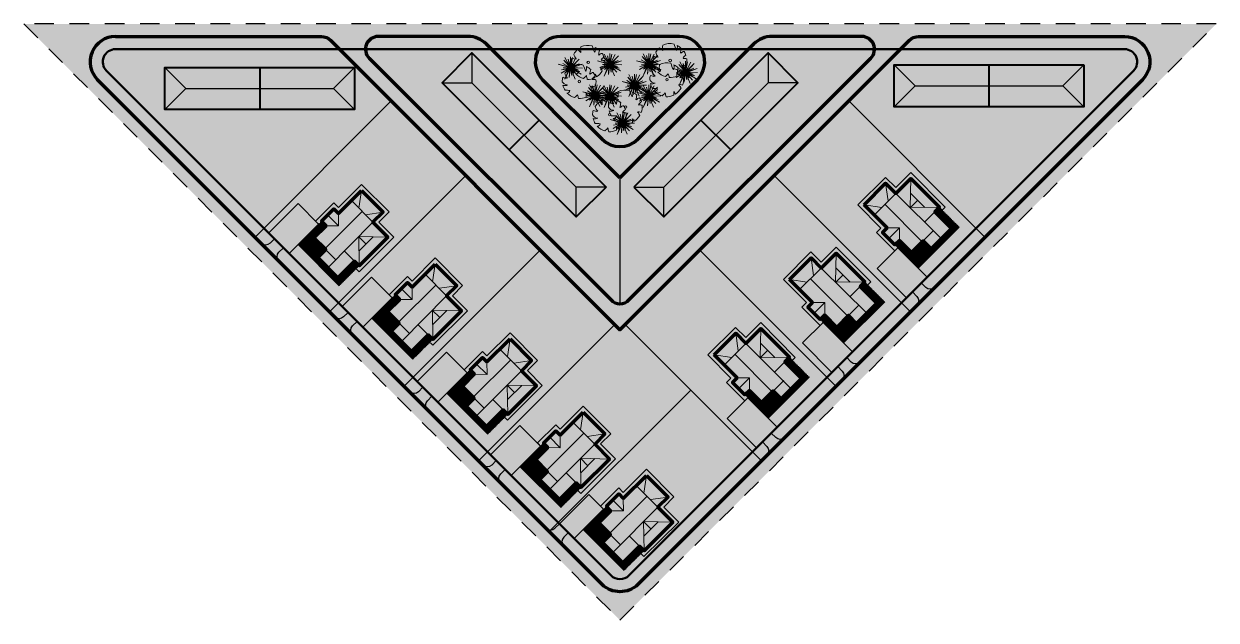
# Model space of a CAD drawing. Header units: millimetres. Extents: x 316796 to 1578935, y 255366 to 829766.
# Drawn here: x 927311 to 1155836, y 255366 to 369628 of the extents above; entities that cross this region are included whole.
import ezdxf

# ---------------------------------------------------------------- set-up
doc = ezdxf.new("R2010")
doc.units = ezdxf.units.MM
doc.linetypes.add('JIS_02_0.7', pattern=[1.35, 0.75, -0.6])
doc.layers.add('1-trees', color=250, linetype='Continuous')
doc.layers.add('hatch', color=7, linetype='Continuous')
for name, color, linetype, lineweight in [('hatch2', 251, 'Continuous', 5), ('plan', 7, 'Continuous', 20), ('road', 7, 'Continuous', 35), ('trees', 7, 'Continuous', 5)]:
    doc.layers.add(name, color=color, linetype=linetype, lineweight=lineweight)
pattern_1 = [(314.891519, (15728854.7, 21093657.18), (215.5257606, -0.40806626), [457.2, -152.4]), (44.891519, (15728962.26, 21093549.21), (215.5257606, -0.40806626), [457.2, -152.4])]

# ---------------------------------------------------------------- blocks, each defined once
blk = doc.blocks.new('12a')
at = {"lineweight": 30}
h = blk.add_hatch(color=3, dxfattribs=at)
h.dxf.hatch_style = 1
h.set_gradient(color1=(127, 63, 0), color2=(255, 204, 153), rotation=200, centered=1, tint=1)
h.paths.add_polyline_path([(57263104, 33748707), (57245604, 33748707), (57245604, 33743707), (57268104, 33743707)])
h.paths.add_polyline_path([(57268104, 33753707), (57263104, 33748707), (57268104, 33743707)])
h.paths.add_polyline_path([(57268104, 33753707), (57245604, 33753707), (57245604, 33748707), (57263104, 33748707)])
h.paths.add_polyline_path([(57245604, 33753707), (57223104, 33753707), (57228104, 33748707), (57245604, 33748707)])
h.paths.add_polyline_path([(57245604, 33748707), (57228104, 33748707), (57223104, 33743707), (57245604, 33743707)])
h.paths.add_polyline_path([(57223104, 33753707), (57223104, 33743707), (57228104, 33748707)])
for p, q in [((57223104, 33753707), (57228104, 33748707)), ((57268104, 33753707), (57263104, 33748707)), ((57223104, 33743707), (57228104, 33748707)), ((57228104, 33748707), (57263104, 33748707)), ((57268104, 33743707), (57263104, 33748707))]:
    blk.add_line(p, q)
at = {"lineweight": 40}
blk.add_line((57245604, 33753707), (57245604, 33743707), dxfattribs=at)
blk.add_lwpolyline([(57268104, 33753707), (57268104, 33743707), (57223104, 33743707), (57223104, 33753707)], close=True, dxfattribs=at)
blk = doc.blocks.new('4a')
at = {"lineweight": 30}
h = blk.add_hatch(color=3, dxfattribs=at)
h.dxf.hatch_style = 1
h.set_gradient(color1=(127, 63, 0), color2=(255, 204, 153), rotation=174, centered=1, tint=1)
h.paths.add_polyline_path([(41698471, 622995), (41695000, 624041), (41693829, 620153), (41695267, 617558), (41692635, 616189), (41691383, 612034), (41694854, 610988)])
h.paths.add_polyline_path([(41702796, 624491), (41699555, 625468), (41698782, 622902), (41702009, 621930)])
h.paths.add_polyline_path([(41693799, 611306), (41691383, 612034), (41690401, 608773)])
h = blk.add_hatch(color=3, dxfattribs=at)
h.dxf.hatch_style = 1
h.set_gradient(color1=(127, 63, 0), color2=(255, 204, 153), rotation=174, centered=1, tint=1)
h.paths.add_polyline_path([(41702009, 621930), (41698471, 622995), (41694854, 610988), (41698325, 609943)])
h.paths.add_polyline_path([(41706037, 623515), (41702796, 624491), (41701151, 619138), (41704422, 618153)])
h.paths.add_polyline_path([(41705906, 617706), (41702802, 616104), (41701422, 611524), (41703132, 608495)])
h.paths.add_polyline_path([(41698325, 609943), (41695910, 610670), (41697343, 606682)])
h = blk.add_hatch(color=3, dxfattribs=at)
h.dxf.hatch_style = 1
h.set_gradient(color1=(127, 63, 0), color2=(255, 204, 153), rotation=200, centered=1, tint=1)
h.paths.add_polyline_path([(41705906, 617706), (41701151, 619138), (41699738, 614540), (41699759, 614534)])
h.paths.add_polyline_path([(41693829, 620153), (41692393, 620586), (41691796, 618604), (41695267, 617558)])
h.paths.add_polyline_path([(41702802, 616104), (41699759, 614534), (41702115, 613824)])
h = blk.add_hatch(color=3, dxfattribs=at)
h.dxf.hatch_style = 1
h.set_gradient(color1=(127, 63, 0), color2=(255, 204, 153), rotation=200, centered=1, tint=1)
h.paths.add_polyline_path([(41695267, 617558), (41691796, 618604), (41691199, 616622), (41692635, 616189)])
h.paths.add_polyline_path([(41702115, 613824), (41699759, 614534), (41699732, 614520), (41701422, 611524)])
h.paths.add_polyline_path([(41699732, 614520), (41698325, 609943), (41703132, 608495)])
h.paths.add_polyline_path([(41695910, 610670), (41693799, 611306), (41690401, 608773), (41697343, 606682)])
blk = doc.blocks.new('3a')
h = blk.add_hatch(color=253)
h.dxf.hatch_style = 1
h.paths.add_polyline_path([(55441706, 33815475), (55435706, 33815475, -0.4142136), (55437206, 33813975), (55437206, 33812475), (55440206, 33812475), (55440206, 33813975, -0.4142136)])
h.paths.add_polyline_path([(55442650, 33802630), (55442641, 33806690), (55446591, 33806699), (55446585, 33809379), (55455355, 33809398), (55455367, 33803798), (55456917, 33803802), (55456943, 33792182), (55451923, 33792171), (55451931, 33788766), (55442681, 33788745), (55442664, 33796490), (55441164, 33796486), (55441150, 33802629), (55435264, 33802629), (55435264, 33812475), (55442175, 33812475), (55442175, 33802629)])
h.paths.add_polyline_path([(55443670, 33805700), (55447620, 33805709), (55447614, 33808389), (55454384, 33808404), (55454396, 33802804), (55455946, 33802808), (55455968, 33793188), (55450948, 33793177), (55450956, 33789772), (55443706, 33789755), (55443688, 33797500), (55442188, 33797497), (55442179, 33801637), (55443679, 33801640)], flags=16)
h.paths.add_polyline_path([(55450964, 33797987), (55450986, 33797987), (55453441, 33800373), (55453452, 33795590), (55450964, 33797965)], flags=0)
at = {"lineweight": 30, "true_color": 0xf0f0f0}
h = blk.add_hatch(color=7, dxfattribs=at)
h.dxf.hatch_style = 1
h.paths.add_polyline_path([(55456917, 33803802), (55455367, 33803798), (55455355, 33809398), (55446585, 33809379), (55446591, 33806699), (55442641, 33806690), (55442650, 33802630), (55441150, 33802626), (55441164, 33796486), (55442664, 33796490), (55442681, 33788745), (55451931, 33788766), (55451923, 33792171), (55456943, 33792182)])
at = {"layer": 'hatch2'}
h = blk.add_hatch(dxfattribs=at)
h.set_pattern_fill('AR-HBONE', color=35, scale=1.5, angle=269.89152, style=0)
h.set_pattern_definition(pattern_1)
h.paths.add_polyline_path([(55447613, 33808386), (55454383, 33808401), (55454395, 33802801), (55455946, 33802805), (55455946, 33809472), (55442179, 33809475), (55442178, 33801634), (55443678, 33801637), (55443669, 33805697), (55447619, 33805706)])
for p, q in [((55437206, 33813975), (55437206, 33812475)), ((55440206, 33813975), (55440206, 33812475))]:
    blk.add_line(p, q)
at = {"lineweight": 0}
for p, q in [((55447614, 33808389), (55446614, 33808387)), ((55446614, 33808387), (55446617, 33806707)), ((55444515, 33807902), (55443665, 33807900)), ((55443665, 33807900), (55443670, 33805700)), ((55444515, 33807602), (55443665, 33807600)), ((55444516, 33807302), (55443666, 33807300)), ((55444517, 33807002), (55443667, 33807000)), ((55446617, 33806707), (55443667, 33806700)), ((55444515, 33807902), (55444520, 33805702)), ((55444817, 33806703), (55444820, 33805703)), ((55445117, 33806704), (55445120, 33805704)), ((55445417, 33806704), (55445420, 33805704)), ((55445717, 33806705), (55445720, 33805705)), ((55446017, 33806706), (55446020, 33805706)), ((55446317, 33806706), (55446320, 33805706))]:
    blk.add_line(p, q, dxfattribs=at)
at = {"color": 3, "lineweight": 30}
for p, q in [((55455952, 33799998), (55455953, 33799998)), ((55455957, 33797998), (55455957, 33797998)), ((55455961, 33795998), (55455962, 33795998))]:
    blk.add_line(p, q, dxfattribs=at)
blk.add_lwpolyline([(55442175, 33802629), (55435264, 33802629), (55435264, 33812475), (55442175, 33812475)], close=True)
at = {"lineweight": 0}
blk.add_lwpolyline([(55442681, 33788745), (55451931, 33788766), (55451923, 33792171), (55456943, 33792182), (55456917, 33803802), (55455367, 33803798), (55455355, 33809398), (55446585, 33809379), (55446591, 33806699), (55442641, 33806690), (55442650, 33802630), (55441150, 33802626), (55441164, 33796486), (55442664, 33796490)], close=True, dxfattribs=at)
at = {"lineweight": 70}
blk.add_lwpolyline([(55443706, 33789755), (55450956, 33789772), (55450948, 33793177), (55455968, 33793188), (55455946, 33802808), (55454396, 33802804), (55454384, 33808404), (55447614, 33808389), (55447620, 33805709), (55443670, 33805700), (55443679, 33801640), (55442179, 33801637), (55442188, 33797497), (55443688, 33797500), (55443706, 33789755)], dxfattribs=at)
for centre, start, end in [((55435706, 33813975), 0, 90), ((55441706, 33813975), 90, 180)]:
    blk.add_arc(centre, 1500, start, end)
at = {"layer": 'plan', "ltscale": 0.5}
for p, q in [((55450999, 33808397), (55450948, 33793177)), ((55443670, 33805700), (55451112, 33805717)), ((55447323, 33793168), (55447295, 33805708)), ((55455946, 33802808), (55450926, 33802797)), ((55450964, 33797965), (55455946, 33802808)), ((55443679, 33801640), (55445809, 33799575)), ((55453441, 33800373), (55453452, 33795590)), ((55442184, 33799567), (55445809, 33799575)), ((55443688, 33797500), (55445809, 33799575)), ((55453447, 33797992), (55450937, 33797987)), ((55450964, 33797965), (55455968, 33793188)), ((55443698, 33793160), (55450948, 33793177)), ((55443706, 33789755), (55446221, 33793166)), ((55450956, 33789772), (55448425, 33793171))]:
    blk.add_line(p, q, dxfattribs=at)
at = {"layer": 'road'}
for p, q in [((55442179, 33809475), (55455942, 33809475)), ((55454862, 33808402), (55454012, 33808403))]:
    blk.add_line(p, q, dxfattribs=at)
at = {"color": 3, "lineweight": 30, "rotation": 16.8915190156027}
blk.add_blockref('4a', (15728855, 21093660), dxfattribs=at)
blk = doc.blocks.new('14a')
h = blk.add_hatch(color=253)
h.dxf.hatch_style = 1
edge = h.paths.add_edge_path()
edge.add_line((57324644, 33636979), (57320402, 33641221))
edge.add_arc((57321462, 33642282), 1500, 225, 315)
edge.add_line((57322523, 33641221), (57323584, 33642282))
edge.add_line((57323584, 33642282), (57325705, 33640161))
edge.add_line((57325705, 33640161), (57324644, 33639100))
edge.add_arc((57325705, 33638039), 1500, 135, 225)
h.paths.add_polyline_path([(57334394, 33645394), (57331517, 33642530), (57334304, 33639731), (57332405, 33637840), (57338592, 33631624), (57342561, 33635575), (57343654, 33634477), (57351889, 33642675), (57348348, 33646233), (57350761, 33648635), (57344235, 33655190), (57338746, 33649726), (57337688, 33650789), (57333335, 33646456), (57330546, 33649244), (57323584, 33642282), (57327097, 33638768), (57334060, 33645731)])
h.paths.add_polyline_path([(57332945, 33642502), (57335731, 33639703), (57333832, 33637812), (57338608, 33633014), (57342577, 33636965), (57343671, 33635866), (57350488, 33642653), (57346947, 33646211), (57349360, 33648613), (57344245, 33653751), (57338756, 33648287), (57337698, 33649350), (57334764, 33646429), (57335822, 33645366)], flags=16)
h.paths.add_polyline_path([(57343557, 33642798), (57343572, 33642783), (57343621, 33639359), (57347011, 33642734), (57343572, 33642814)], flags=0)
at = {"lineweight": 30, "true_color": 0xf0f0f0}
h = blk.add_hatch(color=7, dxfattribs=at)
h.dxf.hatch_style = 1
h.paths.add_polyline_path([(57351889, 33642675), (57348348, 33646233), (57350761, 33648635), (57344235, 33655190), (57338746, 33649726), (57337688, 33650789), (57333336, 33646457), (57334394, 33645394), (57331517, 33642530), (57334304, 33639731), (57332405, 33637840), (57338592, 33631624), (57342561, 33635575), (57343654, 33634477)])
at = {"layer": 'hatch2'}
h = blk.add_hatch(dxfattribs=at)
h.set_pattern_fill('AR-HBONE', color=35, scale=1.5, angle=269.89152, style=0)
h.set_pattern_definition(pattern_1)
h.paths.add_polyline_path([(57333834, 33637814), (57338610, 33633017), (57342579, 33636967), (57343672, 33635869), (57338958, 33631154), (57329221, 33640887), (57334765, 33646432), (57335823, 33645369), (57332946, 33642505), (57335733, 33639705)])
for p, q in [((57322523, 33641221), (57323584, 33642282)), ((57324644, 33639100), (57325705, 33640161))]:
    blk.add_line(p, q)
at = {"lineweight": 0}
for p, q in [((57331385, 33640950), (57332945, 33642502)), ((57332410, 33640771), (57331811, 33641373)), ((57331985, 33640347), (57333544, 33641899)), ((57332623, 33640982), (57332023, 33641585)), ((57334317, 33639706), (57332236, 33641796)), ((57333047, 33640981), (57333756, 33641687)), ((57333259, 33640769), (57333968, 33641474)), ((57331985, 33640347), (57331385, 33640950)), ((57332198, 33640559), (57331598, 33641161)), ((57333127, 33638520), (57334317, 33639706)), ((57333832, 33637812), (57333127, 33638520)), ((57333471, 33640556), (57334179, 33641262)), ((57333682, 33640344), (57334391, 33641049)), ((57333894, 33640131), (57334603, 33640836)), ((57334106, 33639918), (57334814, 33640624))]:
    blk.add_line(p, q, dxfattribs=at)
at = {"color": 3, "lineweight": 30}
for p, q in [((57347079, 33639260), (57347079, 33639260)), ((57348497, 33640671), (57348497, 33640671)), ((57345662, 33637849), (57345662, 33637849))]:
    blk.add_line(p, q, dxfattribs=at)
at = {"lineweight": 0}
blk.add_lwpolyline([(57344235, 33655190), (57350761, 33648635), (57348348, 33646233), (57351889, 33642675), (57343654, 33634477), (57342561, 33635575), (57338592, 33631624), (57332405, 33637840), (57334304, 33639731), (57331517, 33642530), (57334394, 33645394), (57333336, 33646457), (57337688, 33650789), (57338746, 33649726)], close=True, dxfattribs=at)
at = {"lineweight": 70}
blk.add_lwpolyline([(57344245, 33653751), (57349360, 33648613), (57346947, 33646211), (57350488, 33642653), (57343671, 33635866), (57342577, 33636965), (57338608, 33633014), (57333832, 33637812), (57335731, 33639703), (57332945, 33642502), (57335822, 33645366), (57334764, 33646429), (57337698, 33649350), (57338756, 33648287), (57344245, 33653751)], dxfattribs=at)
blk.add_lwpolyline([(57334060, 33645731), (57330546, 33649244), (57323584, 33642282), (57327097, 33638768)], close=True)
for centre, start, end in [((57321462, 33642282), 225, 315), ((57325705, 33638039), 135, 225)]:
    blk.add_arc(centre, 1500, start, end)
at = {"layer": 'plan', "ltscale": 0.5}
for p, q in [((57344245, 33653751), (57343611, 33649561)), ((57341832, 33651349), (57346947, 33646211)), ((57344389, 33648780), (57335502, 33639933)), ((57336231, 33647890), (57338788, 33645321)), ((57338756, 33648287), (57338788, 33645321)), ((57349360, 33648613), (57345167, 33647999)), ((57335822, 33645366), (57338788, 33645321)), ((57336220, 33635413), (57346947, 33646211)), ((57332945, 33642502), (57338195, 33637228)), ((57345308, 33641039), (57343538, 33642818)), ((57343572, 33642814), (57350488, 33642653)), ((57343572, 33642814), (57343671, 33635866)), ((57343621, 33639359), (57347011, 33642734)), ((57343671, 33635866), (57340129, 33639424))]:
    blk.add_line(p, q, dxfattribs=at)
at = {"layer": 'road'}
for p, q in [((57329221, 33640887), (57338953, 33631155)), ((57338948, 33632677), (57338346, 33633278))]:
    blk.add_line(p, q, dxfattribs=at)
at = {"color": 3, "lineweight": 30, "extrusion": (0, 0, -1), "zscale": -1, "rotation": 241.8915190156436}
blk.add_blockref('4a', (-38239100, 70713886), dxfattribs=at)
blk = doc.blocks.new('5a')
at = {"layer": 'trees', "color": 109, "linetype": 'Continuous', "lineweight": 5}
for p, q in [((-51, 482), (0, 101)), ((0, 0), (-51, 482)), ((0, 101), (101, 482)), ((0, 0), (101, 482)), ((-456, 152), (-127, 51)), ((0, 0), (-456, 152)), ((0, 0), (-431, -253)), ((0, 0), (-380, -76)), ((-329, 253), (-25, 25)), ((0, 0), (-329, 253)), ((-304, 25), (-76, 25)), ((0, 0), (-304, 25)), ((-290, 401), (-76, 76)), ((0, 0), (-290, 401)), ((-228, 127), (-127, 51)), ((0, 0), (-228, 127)), ((-177, 355), (-80, 110)), ((0, 0), (-177, 355)), ((0, 0), (-177, -228)), ((0, 0), (-177, -380)), ((-101, 304), (-7, 69)), ((0, 0), (-101, 304)), ((0, 0), (-51, -355)), ((0, 0), (311, 379)), ((0, 0), (127, 355)), ((0, 0), (380, 253)), ((0, 0), (406, 127)), ((0, 0), (431, 51)), ((0, 0), (329, -228)), ((0, 0), (203, -279)), ((0, 0), (355, -51)), ((0, 0), (25, -279)), ((0, 0), (431, -177)), ((0, 0), (187, -463)), ((380, 253), (51, 51)), ((406, 127), (51, 25)), ((431, 51), (51, 0)), ((311, 379), (56, 90)), ((127, 355), (56, 90)), ((-431, -253), (-85, -81)), ((-380, -76), (-55, -32)), ((-177, -228), (-55, -32)), ((-25, -76), (-177, -380)), ((-51, -355), (-25, -76)), ((25, -279), (25, -76)), ((203, -279), (51, -51)), ((187, -463), (51, -76)), ((355, -51), (76, -25)), ((101, -51), (329, -228)), ((431, -177), (101, -51))]:
    blk.add_line(p, q, dxfattribs=at)
blk = doc.blocks.new('6a')
at = {"layer": 'trees'}
h = blk.add_hatch(color=256, dxfattribs=at)
h.dxf.hatch_style = 1
h.set_gradient(color1=(153, 204, 0), color2=(223, 238, 200), tint=1, name='SPHERICAL')
edge = h.paths.add_edge_path()
edge.add_arc((0, 0), 396, 0, 360)
at = {"layer": 'trees', "color": 37, "linetype": 'Continuous', "lineweight": 5}
for p, q in [((-477, 158), (-366, 170)), ((-366, 170), (-448, 214)), ((-448, 214), (-448, 214))]:
    blk.add_line(p, q, dxfattribs=at)
blk.add_circle((0, 0), 36, dxfattribs=at)
for centre, radius, start, end in [((1, -8), 497, 126.0748, 153.6245), ((-327, 184), 212, 48.5207, 80.5151), ((1, -8), 502, 89.3319, 114.3863), ((-298, 365), 123, 343.6543, 39.7608), ((-156, 412), 182, 352.078, 26.6127), ((-71, 545), 190, 304.1865, 338.541), ((1, -8), 500, 62.8744, 77.7034), ((84, 438), 145, 315.845, 359.7652), ((-222, 1809), 1541, 285.4412, 290.7084), ((1, -8), 494, 31.4102, 49.4749), ((1, -8), 506, 160.8425, 187.2753), ((397, 30), 220, 83.5329, 121.6537), ((913, 1961), 1854, 250.0866, 256.3459), ((1, -8), 503, 340.3307, 19.4299), ((-567, -900), 830, 77.372, 85.4655), ((4, -483), 553, 134.7782, 147.3322), ((1, -8), 495, 200.8099, 231.4395), ((-228, -385), 82.3, 97.7405, 188.8119), ((-1265, -501), 1045, 2.946, 10.924), ((288, -366), 154, 170.6317, 220.6277), ((316, -123), 283, 230.4605, 263.1071), ((1, -8), 485, 305.3947, 326.2457), ((346, 427), 618, 266.7452, 282.0148), ((9, -606), 514, 39.6534, 53.9939), ((1, -8), 492, 243.1494, 261.8369), ((127, -429), 208, 160.6017, 199.3983), ((103, -348), 168, 186.1929, 248.4935), ((1, -8), 498, 274.7255, 290.3253)]:
    blk.add_arc(centre, radius, start, end, dxfattribs=at)

msp = doc.modelspace()

# ---------------------------------------------------------------- hatches: boundary and pattern name
msp.add_hatch(color=253).paths.add_polyline_path([(1155836, 369628), (927311, 369628), (1041573, 255366)])
at = {"lineweight": 30}
h = msp.add_hatch(color=11, dxfattribs=at)
h.dxf.hatch_style = 1
h.paths.add_polyline_path([(1015891, 365785, 0.1989124), (1012463, 367205), (995219, 367205, 0.4142136), (992795, 364781), (1016895, 364781)], flags=17)
h.paths.add_polyline_path([(986078, 366495, 0.1989124), (984364, 367205), (944866, 367205, 0.6681786), (941438, 358929), (1038145, 262222, 0.4142136), (1045001, 262222), (1141708, 358929, 0.6681786), (1138281, 367205), (1098782, 367205, 0.1989124), (1097068, 366495), (1095354, 364781), (1138281, 364781, -0.6681786), (1139995, 360643), (1043287, 263936, -0.4142136), (1039859, 263936), (943152, 360643, -0.6681786), (944866, 364781), (987792, 364781)])
h.paths.add_polyline_path([(1087927, 367205), (1070684, 367205, 0.1989124), (1067256, 365785), (1066252, 364781), (1090351, 364781, 0.4142136)], flags=17)
h = msp.add_hatch(color=11, dxfattribs=at)
h.dxf.hatch_style = 1
h.paths.add_polyline_path([(1030173, 367205, 0.2679492), (1025975, 364781), (1057172, 364781, 0.2679492), (1052973, 367205)])
at = {"lineweight": 9}
h = msp.add_hatch(dxfattribs=at)
h.set_pattern_fill('CROSS', color=104, scale=161.591505, style=0)
h.set_pattern_definition([(0, (-45526281.1, -26907692.5), (1026.106055, 1026.106055), [513.053027, -1539.159082]), (90, (-45526024.5, -26907949), (-1026.106055, 1026.106055), [513.053027, -1539.159082])])
h.paths.add_polyline_path([(997725, 354848), (987792, 364781), (944866, 364781, 0.6681786), (943152, 360643), (973336, 330459)])
h.paths.add_polyline_path([(1012008, 340565), (997725, 354848), (973336, 330459), (987619, 316176)])
h.paths.add_polyline_path([(1012008, 340565), (987619, 316176), (1001902, 301893), (1026291, 326282)])
h.paths.add_polyline_path([(1026291, 326282), (1001902, 301893), (1016185, 287610), (1040574, 311999)])
h.paths.add_polyline_path([(1042573, 311999), (1041573, 311000), (1040574, 311999), (1016185, 287610), (1029736, 274059), (1055125, 299448)])
h.paths.add_polyline_path([(1055125, 299448), (1029736, 274059), (1039859, 263936, 0.4142136), (1043287, 263936), (1066962, 287610)])
h.paths.add_polyline_path([(1056856, 326282), (1042573, 311999), (1066962, 287610), (1081245, 301893)])
h.paths.add_polyline_path([(1071139, 340565), (1056856, 326282), (1081245, 301893), (1095528, 316176)])
h.paths.add_polyline_path([(1085422, 354848), (1071139, 340565), (1095528, 316176), (1109811, 330459)])
h.paths.add_polyline_path([(1139995, 360643, 0.6681786), (1138281, 364781), (1095354, 364781), (1085422, 354848), (1109811, 330459)])
h.paths.add_polyline_path([(1089641, 363067, 0.1989124), (1090351, 364781), (1066252, 364781), (1041573, 340102), (1041573, 316003, 0.1989124), (1043287, 316713)])
h.paths.add_polyline_path([(1016895, 364781), (992795, 364781, 0.1989124), (993505, 363067), (1039859, 316713, 0.1989124), (1041573, 316003), (1041573, 340102)])
at = {"layer": '1-trees', "true_color": 0x97ad5c}
msp.add_hatch(color=55, dxfattribs=at).paths.add_polyline_path([(1025975, 364781, 0.3394543), (1026745, 358929), (1038145, 347529, 0.4142132), (1045001, 347529), (1056401, 358929, 0.3394543), (1057172, 364781)])
at = {"layer": 'hatch'}
h = msp.add_hatch(color=256, dxfattribs=at)
h.dxf.hatch_style = 1
h.set_gradient(color1=(208, 184, 159), color2=(208, 184, 159), one_color=1, tint=0.72, name='HEMISPHERICAL')
h.paths.add_polyline_path([(997725, 354848), (987792, 364781), (944866, 364781, 0.6681786), (943152, 360643), (973336, 330459)])
h.paths.add_polyline_path([(1012008, 340565), (997725, 354848), (973336, 330459), (987619, 316176)])
h.paths.add_polyline_path([(1012008, 340565), (987619, 316176), (1001902, 301893), (1026291, 326282)])
h.paths.add_polyline_path([(1026291, 326282), (1001902, 301893), (1016185, 287610), (1040574, 311999)])
h.paths.add_polyline_path([(1042573, 311999), (1041573, 311000), (1040574, 311999), (1016185, 287610), (1029736, 274059), (1055125, 299448)])
h.paths.add_polyline_path([(1055125, 299448), (1029736, 274059), (1039859, 263936, 0.4142136), (1043287, 263936), (1066962, 287610)])
h.paths.add_polyline_path([(1056856, 326282), (1042573, 311999), (1066962, 287610), (1081245, 301893)])
h.paths.add_polyline_path([(1071139, 340565), (1056856, 326282), (1081245, 301893), (1095528, 316176)])
h.paths.add_polyline_path([(1085422, 354848), (1071139, 340565), (1095528, 316176), (1109811, 330459)])
h.paths.add_polyline_path([(1139995, 360643, 0.6681786), (1138281, 364781), (1095354, 364781), (1085422, 354848), (1109811, 330459)])
h.paths.add_polyline_path([(1089641, 363067, 0.1989124), (1090351, 364781), (1066252, 364781), (1041573, 340102), (1041573, 316003, 0.1989124), (1043287, 316713)])
h.paths.add_polyline_path([(1016895, 364781), (992795, 364781, 0.1989124), (993505, 363067), (1039859, 316713, 0.1989124), (1041573, 316003), (1041573, 340102)])

# ---------------------------------------------------------------- linework, layer by layer
at = {"lineweight": 70}
msp.add_line((1041573, 340102), (1015891, 365785), dxfattribs=at)
for p, q in [((971622, 328745), (997725, 354848)), ((1111524, 328745), (1085422, 354848)), ((985905, 314462), (1012008, 340565)), ((1097242, 314462), (1071139, 340565)), ((1041573, 340102), (1041573, 316003)), ((1000188, 300179), (1026291, 326282)), ((1082959, 300179), (1056856, 326282)), ((1014471, 285897), (1040574, 311999)), ((1068676, 285897), (1042573, 311999)), ((1028022, 272345), (1055125, 299448))]:
    msp.add_line(p, q)
at = {"linetype": 'JIS_02_0.7', "ltscale": 5000}
msp.add_lwpolyline([(927311, 369628), (1041573, 255366), (1155836, 369628)], close=True, dxfattribs=at)
at = {"lineweight": 70}
for points in [[(944866, 367205), (984364, 367205, -0.1989124), (986078, 366495), (1041573, 311000), (1097068, 366495, -0.1989124), (1098782, 367205), (1138281, 367205, -0.6681786), (1141708, 358929), (1045001, 262222, -0.4142136), (1038145, 262222), (941438, 358929)], [(1012463, 367205), (995219, 367205, 0.6681786), (993505, 363067), (1039859, 316713, 0.4142136), (1043287, 316713), (1089641, 363067, 0.6681786), (1087927, 367205), (1070684, 367205, 0.1989124), (1067256, 365785), (1041573, 340102)], [(1045001, 347529), (1056401, 358929, 0.6681786), (1052973, 367205), (1030173, 367205, 0.6681786), (1026745, 358929), (1038145, 347529, 0.4142132), (1045001, 347529)]]:
    msp.add_lwpolyline(points, format="xyb", dxfattribs=at)
at = {"color": 1, "lineweight": 50, "ltscale": 5000}
msp.add_lwpolyline([(944866, 364781), (1138281, 364781, -0.6681786), (1139995, 360643), (1043287, 263936, -0.4142136), (1039859, 263936), (943152, 360643, -0.6681786)], format="xyb", close=True, dxfattribs=at)
at = {"lineweight": 70}
for centre, start, end in [((944866, 362357), 90, 225), ((1012463, 362357), 45, 90)]:
    msp.add_arc(centre, 4848, start, end, dxfattribs=at)

# ---------------------------------------------------------------- block references
at = {"yscale": 0.8079575235127491, "zscale": 0.8079575235127491}
for name, p, xscale, rotation in [('12a', (-50962969, 13772412), 0.8079575235127491, 314.9999999999776), ('12a', (53046116, 13772412), -0.8079575235127491, 45.00000000002238), ('3a', (-11379122, 51317879), -0.8079575235127492, 134.9999999999591), ('3a', (-49891828, -12036217), -0.8079575235127492, 224.999999999959), ('3a', (-11365014, 51303770), -0.8079575235127492, 134.9999999999591), ('3a', (-49906124, -12050514), -0.8079575235127492, 224.999999999959), ('3a', (-49920574, -12064964), -0.8079575235127492, 224.999999999959), ('3a', (-11350659, 51289416), -0.8079575235127492, 134.9999999999591), ('3a', (-11336623, 51275380), -0.8079575235127492, 134.9999999999591)]:
    msp.add_blockref(name, p, dxfattribs=dict(at, xscale=xscale, rotation=rotation))
at = {"xscale": 0.8079575235127491, "yscale": 0.8079575235127491, "zscale": 0.8079575235127491}
for name, p in [('12a', (-45279496, -26910295)), ('12a', (-45139734, -26909757)), ('14a', (-45285068, -26907692))]:
    msp.add_blockref(name, p, dxfattribs=at)
at = {"layer": 'trees', "extrusion": (0, 0, -1)}
for name, p, xscale, yscale, zscale, rotation in [('6a', (-1035480, 362245), 6.463660188017984, 6.463660188017984, -6.463660188101995, 84.74970448059098), ('6a', (-1051186, 362603), 6.463660188017984, 6.463660188017984, -6.463660188101995, 84.74970448059098), ('5a', (-1032060, 361194), 4.847745141159843, 4.847745141159843, -4.847745141076494, 84.74970446285346), ('5a', (-1039594, 361817), 4.847745141159843, 4.847745141159843, -4.847745141076494, 84.74970446285346), ('5a', (-1047072, 361874), 4.847745141159843, 4.847745141159843, -4.847745141076494, 84.74970446285346), ('6a', (-1033781, 358579), 6.463660188017984, 6.463660188017984, -6.463660188101995, 84.74970448059098), ('6a', (-1050562, 358919), 6.463660188017984, 6.463660188017984, -6.463660188101995, 84.74970448059098), ('5a', (-1054097, 360345), 4.847745141159843, 4.847745141159843, -4.847745141076494, 84.74970446285346), ('5a', (-1044296, 357910), 4.847745141159843, 4.847745141159843, -4.847745141076494, 84.74970446285346), ('5a', (-1036762, 355929), 4.847745141159843, 4.847745141159843, -4.847745141076494, 84.74970446285346), ('5a', (-1039538, 355816), 4.847745141159843, 4.847745141159843, -4.847745141076494, 84.74970446285346), ('6a', (-1042647, 353691), 6.463660188017984, 6.463660188017984, -6.463660188101995, 84.74970448059098), ('5a', (-1047072, 355816), 4.847745141159843, 4.847745141159843, -4.847745141076494, 84.74970446285346), ('6a', (-1039584, 352214), 6.463660188017984, 6.463660188017984, -6.463660188101995, 84.74970448059098), ('5a', (-1042030, 350607), 4.847745141159843, 4.847745141159843, -4.847745141076494, 84.74970446285346)]:
    msp.add_blockref(name, p, dxfattribs=dict(at, xscale=xscale, yscale=yscale, zscale=zscale, rotation=rotation))

doc.saveas('drawing.dxf')
